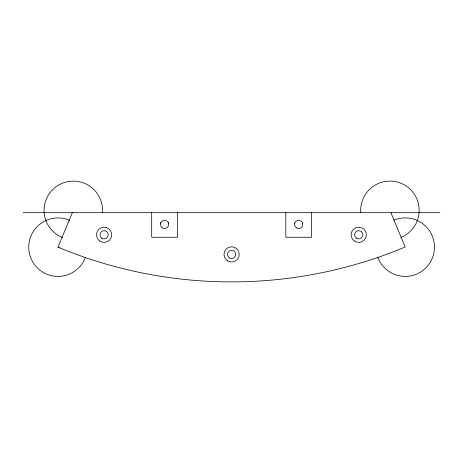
<?xml version="1.0" encoding="UTF-8"?>
<svg xmlns="http://www.w3.org/2000/svg" width="463" height="463" viewBox="0 0 463 463"><rect width="100%" height="100%" fill="white"/><g stroke="black" fill="none" stroke-linecap="round" stroke-linejoin="round"><path stroke-width="0.69" d="M59.166 247.641L58.002 247.155L72.338 212.691M23.15 212.691L439.85 212.691M390.917 212.691L405.194 247.011A450.227 450.227 0 0 1 58.002 247.155M311.558 212.691L311.558 237.264L285.821 237.264L285.821 212.691M177.433 212.691L177.433 237.264L151.696 237.264L151.696 212.691M85.406 257.376A29.25 29.25 0 0 1 47.348 274.397A29.25 29.25 0 0 1 30.934 236.072A29.25 29.25 0 0 1 69.514 220.266M62.436 237.507A29.25 29.25 0 0 1 45.177 202.337A29.25 29.25 0 0 1 78.386 181.548A29.25 29.25 0 0 1 102.485 212.442M360.741 212.442A29.25 29.25 0 0 1 384.834 181.548A29.25 29.25 0 0 1 418.043 202.337A29.25 29.25 0 0 1 400.784 237.507M393.706 220.266A29.25 29.25 0 0 1 432.286 236.072A29.25 29.25 0 0 1 415.878 274.397A29.25 29.25 0 0 1 377.82 257.376M302.692 222.923A4.098 4.098 0 0 1 302.611 223.224M294.763 223.224A4.098 4.098 0 0 1 294.705 222.998M168.636 222.483A4.098 4.098 0 0 1 168.486 223.224M160.638 223.224A4.098 4.098 0 0 1 160.493 222.483M162.519 227.941A4.098 4.098 0 0 0 168.659 224.393A4.098 4.098 0 0 0 162.519 220.845A4.098 4.098 0 0 0 162.519 227.941M296.644 227.941A4.098 4.098 0 0 0 302.785 224.393A4.098 4.098 0 0 0 296.644 220.845A4.098 4.098 0 0 0 296.644 227.941M101.982 238.271A4.098 4.098 0 0 0 108.22 234.891A4.098 4.098 0 0 0 102.173 231.182A4.098 4.098 0 0 0 101.982 238.271M356.423 238.173A4.098 4.098 0 0 0 362.807 235.071A4.098 4.098 0 0 0 356.932 231.095A4.098 4.098 0 0 0 356.423 238.173M229.561 257.949A4.098 4.098 0 0 0 235.708 254.401A4.098 4.098 0 0 0 229.561 250.853A4.098 4.098 0 0 0 229.561 257.949M99.748 240.997A7.605 7.605 0 0 0 111.699 235.464A7.605 7.605 0 0 0 100.928 227.877A7.605 7.605 0 0 0 99.748 240.997M227.808 260.987A7.605 7.605 0 0 0 239.215 254.401A7.605 7.605 0 0 0 227.808 247.815A7.605 7.605 0 0 0 227.808 260.987M354.345 240.997A7.605 7.605 0 0 0 366.297 235.464A7.605 7.605 0 0 0 355.526 227.877A7.605 7.605 0 0 0 354.345 240.997"/></g></svg>
